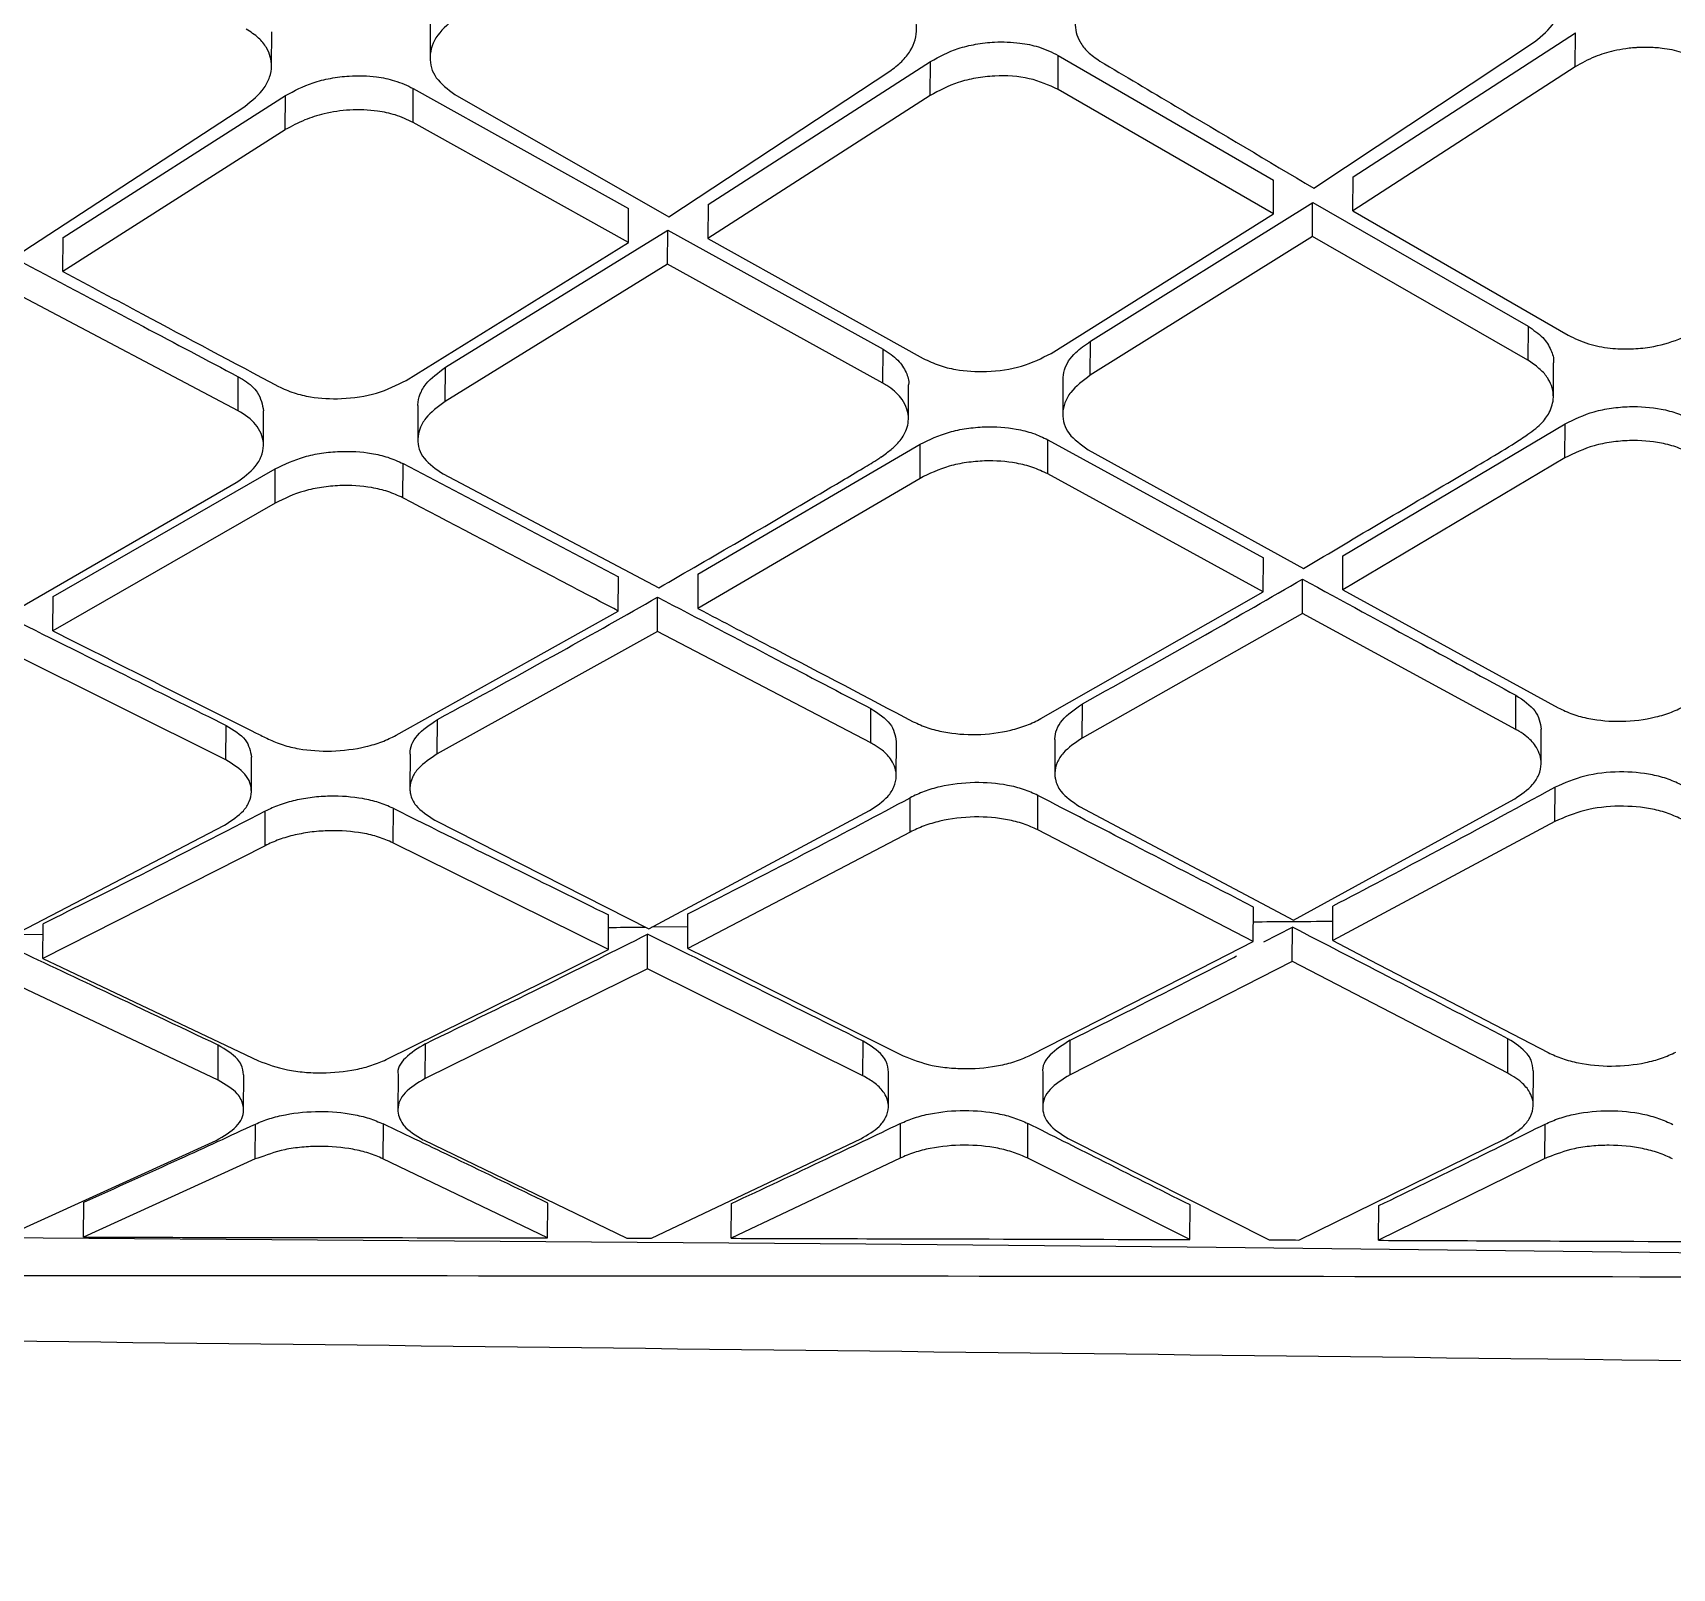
# Model space of a CAD drawing. Extents: x 943 to 1030, y 781 to 934.
# Drawn here: x 1005.78 to 1006.687, y 876.994 to 877.843 of the extents above; entities that cross this region are included whole.
import ezdxf

# ---------------------------------------------------------------- set-up
doc = ezdxf.new("R2010")
doc.units = 0
doc.header["$MEASUREMENT"] = 0
doc.layers.add('1', color=4, linetype='Continuous')

# ---------------------------------------------------------------- blocks, each defined once
blk = doc.blocks.new('AIRA')
at = {"layer": '1', "color": 3, "linetype": 'Continuous', "lineweight": 25}
for p, q in [((62.73448, 74.65945), (62.73457, 74.6782)), ((62.82232, 74.68277), (62.82223, 74.66382)), ((63.33318, 74.59796), (63.45626, 74.67771)), ((63.45617, 74.65894), (63.45626, 74.6777)), ((63.31144, 74.59168), (63.43372, 74.67278)), ((62.97613, 74.58262), (63.09921, 74.66181)), ((63.09913, 74.64301), (63.09921, 74.66181)), ((63.16985, 74.6464), (63.16994, 74.66518)), ((63.16994, 74.6652), (63.28917, 74.59622)), ((63.45617, 74.65894), (63.33309, 74.57915)), ((62.95439, 74.57584), (63.07667, 74.65639)), ((62.61907, 74.56443), (62.74215, 74.64293)), ((62.74207, 74.62408), (62.74215, 74.64293)), ((62.8128, 74.62807), (62.81288, 74.6469)), ((62.81288, 74.64691), (62.93212, 74.58053)), ((62.83599, 74.64361), (62.95439, 74.57584)), ((63.09913, 74.64301), (62.97604, 74.56377)), ((63.28908, 74.57741), (63.16985, 74.64639)), ((62.59733, 74.5571), (62.71961, 74.63695)), ((62.74207, 74.62408), (62.61899, 74.54554)), ((62.93204, 74.56168), (62.81279, 74.62807)), ((63.28909, 74.57741), (63.28917, 74.59621)), ((63.33309, 74.57915), (63.33318, 74.59796)), ((62.93204, 74.56168), (62.93213, 74.58053)), ((62.97613, 74.58261), (62.97604, 74.56377)), ((63.16601, 74.50019), (63.28908, 74.57741)), ((63.18775, 74.50692), (63.31083, 74.58375)), ((63.31074, 74.56491), (63.31082, 74.5837)), ((63.31084, 74.58372), (63.43006, 74.51527)), ((63.33309, 74.57915), (63.45233, 74.5103)), ((62.83071, 74.49253), (62.95378, 74.56852)), ((62.95369, 74.54964), (62.95378, 74.56848)), ((62.95378, 74.56852), (63.07303, 74.50258)), ((62.61899, 74.54553), (62.61907, 74.56442)), ((62.80897, 74.48524), (62.93204, 74.56168)), ((62.97605, 74.56377), (63.09529, 74.49743)), ((63.31074, 74.5649), (63.18766, 74.4881)), ((63.42998, 74.49645), (63.31074, 74.5649)), ((62.95369, 74.54964), (62.83062, 74.47364)), ((63.07294, 74.48372), (62.9537, 74.54964)), ((62.7159, 74.46842), (62.59664, 74.53155)), ((63.43007, 74.51527), (63.42998, 74.49645)), ((63.18766, 74.4881), (63.18775, 74.50694)), ((63.07294, 74.48372), (63.07303, 74.50258)), ((63.44406, 74.47631), (63.44414, 74.49497)), ((62.7159, 74.46842), (62.71599, 74.48734)), ((62.83062, 74.47364), (62.83071, 74.49253)), ((63.17256, 74.48561), (63.17247, 74.46653)), ((63.08703, 74.46415), (63.08711, 74.48283)), ((62.72999, 74.4495), (62.73008, 74.46842)), ((62.81552, 74.47142), (62.81543, 74.4525)), ((63.32755, 74.38823), (63.4506, 74.46121)), ((63.45051, 74.44237), (63.4506, 74.4612)), ((62.97053, 74.37802), (63.09357, 74.44996)), ((63.09349, 74.43107), (63.09357, 74.44995)), ((63.16421, 74.43349), (63.1643, 74.45235)), ((63.16429, 74.45237), (63.28355, 74.38708)), ((62.80717, 74.42029), (62.80726, 74.4392)), ((62.80726, 74.43923), (62.92652, 74.37661)), ((63.18655, 74.44691), (63.30581, 74.3812)), ((63.45051, 74.44237), (63.32746, 74.36933)), ((62.61349, 74.36564), (62.73654, 74.43633)), ((62.73645, 74.41739), (62.73654, 74.43633)), ((62.82952, 74.43351), (62.94878, 74.37045)), ((63.09349, 74.43107), (62.97044, 74.35906)), ((63.28346, 74.36818), (63.16421, 74.43349)), ((62.59175, 74.35747), (62.71479, 74.42869)), ((62.73645, 74.41739), (62.61341, 74.3466)), ((63.28346, 74.36818), (63.28355, 74.38707)), ((63.32746, 74.36933), (63.32755, 74.38821)), ((62.92644, 74.35764), (62.92652, 74.3766)), ((62.97053, 74.378), (62.97044, 74.35906)), ((63.16042, 74.29805), (63.28346, 74.36818)), ((63.30511, 74.35633), (63.3052, 74.37526)), ((63.32746, 74.36933), (63.44671, 74.30409)), ((62.61341, 74.3466), (62.6135, 74.36563)), ((62.8034, 74.28884), (62.92643, 74.35764)), ((62.94809, 74.34628), (62.94818, 74.36527)), ((63.30511, 74.35633), (63.18325, 74.28727)), ((63.42323, 74.2921), (63.30512, 74.35633)), ((62.94809, 74.34628), (62.82624, 74.27853)), ((63.06622, 74.28459), (62.9481, 74.34628)), ((62.7092, 74.27524), (62.59107, 74.33407)), ((63.06622, 74.28459), (63.06631, 74.30359)), ((63.18326, 74.28726), (63.18335, 74.30623)), ((63.42323, 74.2921), (63.42331, 74.31103)), ((62.7092, 74.27524), (62.70929, 74.29433)), ((62.82624, 74.27853), (62.82633, 74.29758)), ((63.08031, 74.26637), (63.0804, 74.28538)), ((63.16815, 74.28651), (63.16806, 74.26752)), ((63.43731, 74.27326), (63.4374, 74.29219)), ((62.7233, 74.25773), (62.72338, 74.27683)), ((62.81114, 74.27842), (62.81105, 74.25935)), ((63.44492, 74.24112), (63.44501, 74.26008)), ((63.08792, 74.23523), (63.08801, 74.25426)), ((63.15864, 74.23651), (63.15873, 74.25554)), ((63.18183, 74.24941), (63.30025, 74.18642)), ((63.30025, 74.18642), (63.42246, 74.25354)), ((62.73091, 74.22773), (62.731, 74.24686)), ((62.80172, 74.24845), (62.80163, 74.22934)), ((62.82482, 74.24192), (62.94325, 74.18164)), ((62.94325, 74.18164), (63.06546, 74.24717)), ((63.44492, 74.24112), (63.3219, 74.17519)), ((62.58625, 74.17547), (62.70845, 74.23912)), ((63.08792, 74.23523), (62.96491, 74.17089)), ((63.27791, 74.17473), (63.15864, 74.23651)), ((62.73091, 74.22773), (62.60791, 74.16526)), ((62.92091, 74.17027), (62.80163, 74.22934)), ((63.32191, 74.17519), (63.32199, 74.19424)), ((62.92091, 74.17027), (62.921, 74.18943)), ((62.96491, 74.17089), (62.965, 74.19004)), ((63.27791, 74.17473), (63.278, 74.19379)), ((62.60797, 74.17852), (62.58436, 74.1782)), ((62.60791, 74.16526), (62.608, 74.18452)), ((62.94257, 74.15956), (62.94266, 74.17873)), ((62.96497, 74.18275), (62.94494, 74.18255)), ((63.28376, 74.17445), (63.29965, 74.18261)), ((63.29956, 74.16354), (63.29965, 74.18261)), ((62.90104, 74.16025), (62.92091, 74.17027)), ((62.96491, 74.17089), (62.98449, 74.16116)), ((63.25674, 74.16374), (63.27791, 74.17473)), ((63.32191, 74.17519), (63.3427, 74.1644)), ((62.79791, 74.10933), (62.90104, 74.16025)), ((62.94257, 74.15956), (62.81957, 74.09889)), ((63.06185, 74.10037), (62.94257, 74.15956)), ((62.98449, 74.16116), (63.08419, 74.11144)), ((63.1549, 74.11188), (63.25674, 74.16374)), ((63.29956, 74.16354), (63.17656, 74.10095)), ((63.41883, 74.10181), (63.29957, 74.16354)), ((63.3427, 74.1644), (63.44117, 74.1132)), ((62.70487, 74.098), (62.58558, 74.15431)), ((62.62609, 74.15668), (62.7272, 74.10869)), ((62.70487, 74.098), (62.70496, 74.1173)), ((62.81957, 74.09889), (62.81966, 74.11813)), ((63.06185, 74.10037), (63.06194, 74.11955)), ((63.17656, 74.10095), (63.17665, 74.12008)), ((63.41883, 74.10181), (63.41892, 74.12089)), ((62.71898, 74.08164), (62.71907, 74.10094)), ((62.80448, 74.10075), (62.80439, 74.08148)), ((63.07596, 74.08327), (63.07605, 74.10245)), ((63.16146, 74.10203), (63.16137, 74.08288)), ((63.43293, 74.08406), (63.43302, 74.10314)), ((62.72546, 74.05432), (62.72555, 74.07364)), ((62.79625, 74.07375), (62.79616, 74.05444)), ((63.08252, 74.07396), (63.08243, 74.05476)), ((63.15314, 74.05474), (63.15323, 74.07394)), ((63.4394, 74.05451), (63.43949, 74.07361)), ((62.58623, 74.01105), (62.70379, 74.06459)), ((62.8185, 74.06495), (62.93107, 74.01052)), ((62.94476, 74.01049), (63.06077, 74.06552)), ((63.17548, 74.06564), (63.28667, 74.00951)), ((63.30314, 74.00946), (63.41774, 74.0657)), ((62.72546, 74.05432), (62.63043, 74.01101)), ((62.88726, 74.01062), (62.79616, 74.05444)), ((63.08243, 74.05476), (62.98894, 74.0104)), ((63.24283, 74.00968), (63.15314, 74.05474)), ((63.4394, 74.05451), (63.3473, 74.0093)), ((62.63043, 74.01101), (62.63052, 74.03042)), ((62.88726, 74.01062), (62.88735, 74.02993)), ((62.98894, 74.0104), (62.98903, 74.02968)), ((63.24283, 74.00968), (63.24292, 74.02887)), ((63.3473, 74.0093), (63.34739, 74.02847)), ((63.06343, 74.00711), (62.52467, 74.01111)), ((63.24135, 74.00556), (63.06343, 74.00711)), ((66.14993, 73.97143), (63.24135, 74.00556))]:
    blk.add_line(p, q, dxfattribs=at)
at = {"layer": '1', "color": 3, "linetype": 'Continuous', "lineweight": 25, "flags": 128}
blk.add_lwpolyline([(62.60791, 74.16526), (62.61809, 74.16045), (62.62609, 74.15668)], dxfattribs=at)
at = {"layer": '1', "color": 3, "linetype": 'Continuous', "lineweight": 25}
for points, knots in [([(63.43372, 74.67278), (63.4378, 74.67617), (63.44603, 74.68302), (63.44942, 74.69445), (63.44759, 74.70364), (63.44302, 74.71136), (63.43761, 74.71518), (63.43451, 74.71737)], [0, 0, 0, 0, 0.247306, 0.499506, 0.6712, 0.811962, 1, 1, 1, 1]), ([(63.19451, 74.70615), (63.19037, 74.70274), (63.18204, 74.69587), (63.17818, 74.6836), (63.18072, 74.67391), (63.18613, 74.6668), (63.19068, 74.66368), (63.19305, 74.66205)], [0, 0, 0, 0, 0.248058, 0.499624, 0.726187, 0.857295, 1, 1, 1, 1]), ([(63.07667, 74.65638), (63.07901, 74.65814), (63.08363, 74.6616), (63.0898, 74.66957), (63.09277, 74.68007), (63.08892, 74.69197), (63.08123, 74.69746), (63.07746, 74.70015)], [0, 0, 0, 0, 0.134262, 0.265926, 0.520323, 0.764906, 1, 1, 1, 1]), ([(62.83744, 74.68683), (62.83332, 74.68346), (62.82496, 74.67663), (62.82107, 74.66426), (62.82419, 74.65234), (62.83206, 74.64652), (62.83599, 74.64361)], [0, 0, 0, 0, 0.247049, 0.500285, 0.750026, 1, 1, 1, 1]), ([(62.71961, 74.63695), (62.72368, 74.64024), (62.72986, 74.64524), (62.73369, 74.65314), (62.73511, 74.66079), (62.73294, 74.66831), (62.72748, 74.67518), (62.72283, 74.67821), (62.72039, 74.67979)], [0, 0, 0, 0, 0.24442, 0.371001, 0.500189, 0.723205, 0.854985, 1, 1, 1, 1]), ([(63.09922, 74.66182), (63.10412, 74.66447), (63.11169, 74.66857), (63.12433, 74.67158), (63.13594, 74.67293), (63.1479, 74.67247), (63.16012, 74.66998), (63.16644, 74.66691), (63.16994, 74.6652)], [0, 0, 0, 0, 0.235176, 0.363145, 0.497736, 0.679267, 0.822237, 1, 1, 1, 1]), ([(63.5269, 74.66174), (63.52309, 74.66364), (63.51636, 74.66699), (63.50544, 74.66913), (63.49751, 74.66969), (63.4933, 74.66962), (63.49175, 74.66956), (63.49169, 74.66956), (63.49154, 74.66955), (63.49125, 74.66954), (63.49068, 74.66951), (63.48954, 74.66944), (63.48734, 74.66927), (63.48319, 74.6688), (63.47603, 74.66748), (63.46607, 74.66443), (63.45965, 74.66086), (63.45618, 74.65893)], [0, 0, 0, 0, 0.191658, 0.339015, 0.441892, 0.500164, 0.500304, 0.501101, 0.502694, 0.505871, 0.512197, 0.524732, 0.54934, 0.596695, 0.683956, 0.828697, 1, 1, 1, 1]), ([(63.19305, 74.66205), (63.20702, 74.65374), (63.24649, 74.63026), (63.28595, 74.60682), (63.31144, 74.59168)], [0, 0, 0, 0, 0.35401, 1, 1, 1, 1]), ([(62.74215, 74.64293), (62.74704, 74.64557), (62.75458, 74.64964), (62.76715, 74.65271), (62.77906, 74.65419), (62.7913, 74.65379), (62.80348, 74.65134), (62.80956, 74.64848), (62.81288, 74.64692)], [0, 0, 0, 0, 0.234131, 0.361315, 0.494968, 0.689991, 0.830488, 1, 1, 1, 1]), ([(63.16985, 74.6464), (63.16478, 74.64868), (63.15463, 74.65324), (63.13775, 74.65431), (63.1244, 74.6528), (63.11168, 74.64979), (63.10406, 74.64568), (63.09913, 74.64301)], [0, 0, 0, 0, 0.249533, 0.499107, 0.634228, 0.76304, 1, 1, 1, 1]), ([(62.8128, 74.62807), (62.80962, 74.62958), (62.80375, 74.63235), (62.79177, 74.63488), (62.77819, 74.63544), (62.76435, 74.6334), (62.75201, 74.62945), (62.74556, 74.62597), (62.74206, 74.62409)], [0, 0, 0, 0, 0.162409, 0.300037, 0.500165, 0.683109, 0.828227, 1, 1, 1, 1]), ([(62.59673, 74.55049), (62.61899, 74.53868), (62.65875, 74.51759), (62.6985, 74.49658), (62.71599, 74.48734)], [0, 0, 0, 0, 0.56, 1, 1, 1, 1]), ([(62.61899, 74.54553), (62.63362, 74.53773), (62.67337, 74.51651), (62.71312, 74.49534), (62.73825, 74.48196)], [0, 0, 0, 0, 0.367991, 1, 1, 1, 1]), ([(63.43007, 74.51527), (63.43302, 74.51326), (63.43868, 74.50942), (63.44288, 74.50238), (63.4445, 74.4975), (63.4441, 74.4951), (63.44408, 74.49497)], [0, 0, 0, 0, 0.357218, 0.685038, 0.983425, 1, 1, 1, 1]), ([(63.45232, 74.5103), (63.45591, 74.50857), (63.46276, 74.50526), (63.47503, 74.50291), (63.48669, 74.50246), (63.49975, 74.50376), (63.51252, 74.50724), (63.51996, 74.511), (63.52304, 74.51255)], [0, 0, 0, 0, 0.18178, 0.347358, 0.496725, 0.629884, 0.846851, 1, 1, 1, 1]), ([(63.17265, 74.4856), (63.1728, 74.48743), (63.17324, 74.49264), (63.17814, 74.50021), (63.18487, 74.50492), (63.18775, 74.50693)], [0, 0, 0, 0, 0.236029, 0.672666, 1, 1, 1, 1]), ([(63.07304, 74.50259), (63.07601, 74.50063), (63.0817, 74.49689), (63.08589, 74.48998), (63.08749, 74.48523), (63.08709, 74.48292), (63.08707, 74.48283)], [0, 0, 0, 0, 0.359806, 0.689442, 0.988872, 1, 1, 1, 1]), ([(63.09529, 74.49743), (63.09811, 74.49607), (63.10347, 74.49349), (63.11524, 74.49063), (63.13093, 74.48961), (63.15031, 74.49235), (63.16079, 74.49758), (63.16601, 74.50019)], [0, 0, 0, 0, 0.145657, 0.277725, 0.500267, 0.751414, 1, 1, 1, 1]), ([(63.42886, 74.45464), (63.43184, 74.45679), (63.43734, 74.46078), (63.44257, 74.468), (63.44494, 74.47652), (63.44306, 74.48338), (63.43966, 74.48852), (63.43641, 74.492), (63.43212, 74.49497), (63.42998, 74.49645)], [0, 0, 0, 0, 0.170282, 0.315537, 0.500644, 0.722407, 0.74967, 0.875172, 1, 1, 1, 1]), ([(62.71599, 74.48734), (62.71603, 74.48732), (62.71615, 74.48726), (62.71651, 74.48707), (62.71768, 74.48643), (62.72175, 74.48392), (62.72824, 74.47815), (62.72935, 74.47196), (62.72998, 74.46841)], [0, 0, 0, 0, 0.004706, 0.013023, 0.040486, 0.138712, 0.507284, 1, 1, 1, 1]), ([(62.73824, 74.48196), (62.74104, 74.48067), (62.74637, 74.47821), (62.75812, 74.47551), (62.77382, 74.47464), (62.79324, 74.47746), (62.80374, 74.48266), (62.80897, 74.48524)], [0, 0, 0, 0, 0.144756, 0.276526, 0.500307, 0.75135, 1, 1, 1, 1]), ([(62.81552, 74.47142), (62.81552, 74.47144), (62.81552, 74.47154), (62.81552, 74.47166), (62.81552, 74.47178), (62.81552, 74.47181), (62.81553, 74.47182), (62.81558, 74.47378), (62.81644, 74.47771), (62.8205, 74.48502), (62.82669, 74.48957), (62.83071, 74.49253)], [0, 0, 0, 0, 0.002017, 0.014026, 0.017134, 0.017963, 0.018268, 0.01831, 0.282121, 0.533931, 1, 1, 1, 1]), ([(63.18766, 74.4881), (63.18362, 74.48507), (63.1774, 74.48042), (63.17335, 74.47287), (63.17177, 74.46508), (63.17456, 74.45539), (63.18255, 74.44974), (63.18655, 74.44691)], [0, 0, 0, 0, 0.238548, 0.366971, 0.501203, 0.750423, 1, 1, 1, 1]), ([(63.07184, 74.44288), (63.07287, 74.44362), (63.07579, 74.44568), (63.08052, 74.44949), (63.08547, 74.45573), (63.08805, 74.4647), (63.08499, 74.47414), (63.0786, 74.48025), (63.07444, 74.48288), (63.07333, 74.48351), (63.07305, 74.48366), (63.07298, 74.4837), (63.07296, 74.48371), (63.07295, 74.48372), (63.07295, 74.48372), (63.07295, 74.48372)], [0, 0, 0, 0, 0.056559, 0.158919, 0.307192, 0.501257, 0.749971, 0.936853, 0.983969, 0.995871, 0.998907, 0.999697, 0.999909, 0.999989, 1, 1, 1, 1]), ([(62.71479, 74.42869), (62.7188, 74.43157), (62.725, 74.43602), (62.72908, 74.4433), (62.73074, 74.4509), (62.72776, 74.45972), (62.72084, 74.46574), (62.71639, 74.46816), (62.7159, 74.46842)], [0, 0, 0, 0, 0.235278, 0.364423, 0.500965, 0.750117, 0.972929, 1, 1, 1, 1]), ([(62.83062, 74.47364), (62.82658, 74.47066), (62.82036, 74.46608), (62.81631, 74.45868), (62.81473, 74.45107), (62.81753, 74.44167), (62.82552, 74.43623), (62.82952, 74.43351)], [0, 0, 0, 0, 0.237845, 0.366422, 0.501168, 0.750403, 1, 1, 1, 1]), ([(63.4506, 74.46121), (63.45571, 74.46373), (63.46346, 74.46755), (63.47619, 74.4701), (63.48881, 74.47123), (63.50158, 74.47019), (63.51333, 74.46713), (63.51859, 74.46452), (63.52132, 74.46316)], [0, 0, 0, 0, 0.24449, 0.370606, 0.499001, 0.727975, 0.858716, 1, 1, 1, 1]), ([(63.09357, 74.44996), (63.0987, 74.45246), (63.10646, 74.45625), (63.1192, 74.45883), (63.13183, 74.46001), (63.14458, 74.45909), (63.15632, 74.45619), (63.16157, 74.45368), (63.1643, 74.45237)], [0, 0, 0, 0, 0.244827, 0.370923, 0.498981, 0.728007, 0.858738, 1, 1, 1, 1]), ([(63.3058, 74.3812), (63.33517, 74.39865), (63.37492, 74.42228), (63.41595, 74.44623), (63.42761, 74.45382), (63.42886, 74.45464)], [0, 0, 0, 0, 0.716078, 0.969511, 1, 1, 1, 1]), ([(63.52123, 74.44433), (63.51854, 74.44567), (63.51334, 74.44825), (63.50165, 74.45133), (63.48887, 74.4524), (63.47619, 74.45128), (63.46343, 74.44873), (63.45565, 74.4449), (63.45051, 74.44237)], [0, 0, 0, 0, 0.139359, 0.269242, 0.499688, 0.628048, 0.754519, 1, 1, 1, 1]), ([(62.73654, 74.43634), (62.74168, 74.43882), (62.74945, 74.44257), (62.76221, 74.44517), (62.77484, 74.44641), (62.78759, 74.44561), (62.79931, 74.44287), (62.80454, 74.44047), (62.80726, 74.43923)], [0, 0, 0, 0, 0.245382, 0.371245, 0.498998, 0.728233, 0.8589, 1, 1, 1, 1]), ([(62.94878, 74.37045), (62.97859, 74.38766), (63.01633, 74.40944), (63.05696, 74.43378), (63.06817, 74.44034), (63.07145, 74.44262), (63.07183, 74.44289)], [0, 0, 0, 0, 0.727017, 0.920234, 0.990674, 1, 1, 1, 1]), ([(63.16421, 74.43349), (63.16152, 74.43478), (63.15632, 74.43727), (63.14464, 74.44019), (63.13187, 74.44113), (63.1192, 74.43996), (63.10642, 74.43738), (63.09863, 74.43358), (63.09349, 74.43107)], [0, 0, 0, 0, 0.139452, 0.269376, 0.499784, 0.627877, 0.75425, 1, 1, 1, 1]), ([(62.80717, 74.42029), (62.80449, 74.42151), (62.79931, 74.42389), (62.78765, 74.42665), (62.77488, 74.42748), (62.7622, 74.42624), (62.74941, 74.42364), (62.74161, 74.41988), (62.73645, 74.41739)], [0, 0, 0, 0, 0.139275, 0.269148, 0.499874, 0.627585, 0.75383, 1, 1, 1, 1]), ([(62.92644, 74.35764), (62.91291, 74.36474), (62.87316, 74.38561), (62.8334, 74.4065), (62.80717, 74.42029)], [0, 0, 0, 0, 0.34024, 1, 1, 1, 1]), ([(63.18334, 74.30623), (63.20608, 74.31892), (63.24667, 74.34157), (63.28732, 74.36497), (63.3052, 74.37526)], [0, 0, 0, 0, 0.56, 1, 1, 1, 1]), ([(63.3052, 74.37526), (63.32725, 74.36324), (63.36663, 74.34179), (63.40599, 74.32043), (63.42331, 74.31103)], [0, 0, 0, 0, 0.56, 1, 1, 1, 1]), ([(62.82633, 74.29758), (62.84906, 74.30999), (62.88965, 74.33217), (62.9303, 74.35515), (62.94818, 74.36527)], [0, 0, 0, 0, 0.56, 1, 1, 1, 1]), ([(62.94818, 74.36527), (62.97024, 74.35373), (63.00961, 74.33314), (63.04898, 74.31262), (63.06631, 74.30359)], [0, 0, 0, 0, 0.56, 1, 1, 1, 1]), ([(62.97044, 74.35906), (62.98465, 74.35158), (63.02441, 74.33067), (63.06416, 74.30979), (63.08971, 74.29637)], [0, 0, 0, 0, 0.35742, 1, 1, 1, 1]), ([(62.59116, 74.35315), (62.61321, 74.34216), (62.65259, 74.32252), (62.69197, 74.30295), (62.70929, 74.29433)], [0, 0, 0, 0, 0.56, 1, 1, 1, 1]), ([(62.61341, 74.3466), (62.63329, 74.33662), (62.67084, 74.31778), (62.71059, 74.29785), (62.73047, 74.28788), (62.73269, 74.28677)], [0, 0, 0, 0, 0.499999, 0.944316, 1, 1, 1, 1]), ([(63.06631, 74.30359), (63.0704, 74.30095), (63.07851, 74.29569), (63.07974, 74.28879), (63.08034, 74.28537)], [0, 0, 0, 0, 0.50368, 1, 1, 1, 1]), ([(63.16816, 74.28651), (63.16816, 74.28664), (63.16811, 74.29022), (63.17084, 74.29759), (63.17917, 74.30334), (63.18335, 74.30623)], [0, 0, 0, 0, 0.018961, 0.508743, 1, 1, 1, 1]), ([(63.42332, 74.31103), (63.42741, 74.30828), (63.43552, 74.30283), (63.43674, 74.29571), (63.43734, 74.29219)], [0, 0, 0, 0, 0.503937, 1, 1, 1, 1]), ([(63.44671, 74.30408), (63.44933, 74.30282), (63.45444, 74.30037), (63.46607, 74.29734), (63.48197, 74.29592), (63.49799, 74.29795), (63.50982, 74.30154), (63.51488, 74.30411), (63.51743, 74.3054)], [0, 0, 0, 0, 0.136288, 0.265067, 0.499297, 0.745271, 0.871642, 1, 1, 1, 1]), ([(62.70929, 74.29433), (62.71338, 74.2918), (62.7215, 74.28677), (62.72273, 74.28012), (62.72333, 74.27682)], [0, 0, 0, 0, 0.503361, 1, 1, 1, 1]), ([(62.81115, 74.27842), (62.81115, 74.27855), (62.8111, 74.28199), (62.81381, 74.28912), (62.82215, 74.29476), (62.82633, 74.29758)], [0, 0, 0, 0, 0.018175, 0.508348, 1, 1, 1, 1]), ([(63.0897, 74.29637), (63.09232, 74.29516), (63.09742, 74.29281), (63.10905, 74.28992), (63.12495, 74.28863), (63.14098, 74.29069), (63.15282, 74.29424), (63.15788, 74.29677), (63.16042, 74.29805)], [0, 0, 0, 0, 0.136379, 0.265177, 0.499295, 0.745423, 0.871742, 1, 1, 1, 1]), ([(62.73269, 74.28677), (62.7353, 74.28562), (62.74039, 74.28338), (62.752, 74.28066), (62.7679, 74.2795), (62.78396, 74.28159), (62.79581, 74.2851), (62.80086, 74.28758), (62.80341, 74.28883)], [0, 0, 0, 0, 0.136449, 0.265256, 0.4993, 0.745486, 0.871771, 1, 1, 1, 1]), ([(63.18326, 74.28726), (63.17936, 74.28464), (63.17325, 74.28053), (63.16905, 74.27368), (63.16803, 74.26943), (63.16807, 74.26634), (63.16854, 74.2629), (63.17128, 74.25651), (63.17788, 74.25207), (63.18183, 74.24941)], [0, 0, 0, 0, 0.22948, 0.360047, 0.500911, 0.531781, 0.58382, 0.751012, 1, 1, 1, 1]), ([(63.42247, 74.25354), (63.42625, 74.25611), (63.43224, 74.26018), (63.43639, 74.26712), (63.43797, 74.27411), (63.4358, 74.28148), (63.43052, 74.28738), (63.42625, 74.29039), (63.42406, 74.29164), (63.42346, 74.29197), (63.42329, 74.29206), (63.42324, 74.2921), (63.42323, 74.2921)], [0, 0, 0, 0, 0.225118, 0.356715, 0.500735, 0.716133, 0.871345, 0.966033, 0.990615, 0.997206, 0.999657, 1, 1, 1, 1]), ([(62.82624, 74.27853), (62.82234, 74.27597), (62.81622, 74.27195), (62.81204, 74.26529), (62.81102, 74.26119), (62.81106, 74.2582), (62.81153, 74.25489), (62.81426, 74.24872), (62.82087, 74.24446), (62.82482, 74.24191)], [0, 0, 0, 0, 0.229179, 0.359814, 0.500912, 0.531226, 0.583086, 0.751039, 1, 1, 1, 1]), ([(63.06547, 74.24716), (63.06925, 74.24968), (63.07525, 74.25367), (63.07939, 74.26043), (63.08096, 74.26722), (63.07879, 74.27434), (63.07352, 74.28006), (63.06925, 74.28293), (63.06703, 74.28417), (63.06641, 74.28448), (63.06624, 74.28458), (63.06622, 74.28459)], [0, 0, 0, 0, 0.225361, 0.356896, 0.500743, 0.715877, 0.870997, 0.96577, 0.990461, 0.999035, 1, 1, 1, 1]), ([(62.70846, 74.23911), (62.71237, 74.24167), (62.71845, 74.24565), (62.72246, 74.25223), (62.72399, 74.25907), (62.72115, 74.26766), (62.71319, 74.27272), (62.70921, 74.27525)], [0, 0, 0, 0, 0.233528, 0.363303, 0.501498, 0.750873, 1, 1, 1, 1]), ([(63.51572, 74.26105), (63.51315, 74.26227), (63.5081, 74.26467), (63.49647, 74.26774), (63.48052, 74.26918), (63.46073, 74.26699), (63.45027, 74.26239), (63.44501, 74.26008)], [0, 0, 0, 0, 0.134377, 0.262676, 0.500272, 0.748824, 1, 1, 1, 1]), ([(63.15873, 74.25554), (63.15614, 74.25672), (63.1511, 74.25902), (63.13949, 74.26193), (63.12347, 74.2633), (63.10731, 74.2613), (63.09551, 74.25787), (63.09051, 74.25547), (63.08801, 74.25426)], [0, 0, 0, 0, 0.134528, 0.26276, 0.499647, 0.747866, 0.873516, 1, 1, 1, 1]), ([(63.44501, 74.26008), (63.42203, 74.24758), (63.38098, 74.22525), (63.34002, 74.20372), (63.32199, 74.19424)], [0, 0, 0, 0, 0.56, 1, 1, 1, 1]), ([(62.80172, 74.24845), (62.79914, 74.24958), (62.7941, 74.25178), (62.78251, 74.25453), (62.7697, 74.2555), (62.75693, 74.25459), (62.74743, 74.25292), (62.7385, 74.25037), (62.73351, 74.24803), (62.731, 74.24686)], [0, 0, 0, 0, 0.134607, 0.262744, 0.499021, 0.623291, 0.748064, 0.873565, 1, 1, 1, 1]), ([(62.965, 74.19004), (62.98794, 74.20179), (63.0289, 74.22278), (63.06995, 74.24464), (63.08801, 74.25426)], [0, 0, 0, 0, 0.56, 1, 1, 1, 1]), ([(63.278, 74.19379), (63.25573, 74.2053), (63.21598, 74.22584), (63.17622, 74.24646), (63.15873, 74.25554)], [0, 0, 0, 0, 0.56, 1, 1, 1, 1]), ([(63.51564, 74.24209), (63.51307, 74.24331), (63.50805, 74.2457), (63.49643, 74.24877), (63.48046, 74.25022), (63.46065, 74.24803), (63.45018, 74.24343), (63.44492, 74.24112)], [0, 0, 0, 0, 0.133757, 0.261809, 0.500021, 0.748806, 1, 1, 1, 1]), ([(62.731, 74.24686), (62.70801, 74.23496), (62.66695, 74.21372), (62.62601, 74.19345), (62.608, 74.18452)], [0, 0, 0, 0, 0.560001, 1, 1, 1, 1]), ([(62.80172, 74.24845), (62.82399, 74.23742), (62.86375, 74.21772), (62.90351, 74.19807), (62.921, 74.18943)], [0, 0, 0, 0, 0.56, 1, 1, 1, 1]), ([(63.15864, 74.23651), (63.15607, 74.23769), (63.15104, 74.23998), (63.13945, 74.2429), (63.12341, 74.24428), (63.10723, 74.24227), (63.09542, 74.23883), (63.09043, 74.23643), (63.08792, 74.23523)], [0, 0, 0, 0, 0.133923, 0.26192, 0.499443, 0.747817, 0.873529, 1, 1, 1, 1]), ([(62.80163, 74.22934), (62.79906, 74.23046), (62.79404, 74.23265), (62.78246, 74.23541), (62.76964, 74.23638), (62.75685, 74.23547), (62.74734, 74.2338), (62.73841, 74.23125), (62.73342, 74.2289), (62.73091, 74.22773)], [0, 0, 0, 0, 0.134037, 0.261953, 0.498831, 0.623082, 0.747998, 0.873568, 1, 1, 1, 1]), ([(63.32195, 74.18576), (63.31391, 74.1857), (63.29924, 74.1856), (63.28458, 74.1855), (63.27796, 74.18545)], [0, 0, 0, 0, 0.548577, 1, 1, 1, 1]), ([(62.81966, 74.11813), (62.8426, 74.12924), (62.88355, 74.14909), (62.9246, 74.16968), (62.94266, 74.17873)], [0, 0, 0, 0, 0.56, 1, 1, 1, 1]), ([(62.94154, 74.18252), (62.94054, 74.18251), (62.93368, 74.18244), (62.92683, 74.18236), (62.92097, 74.1823)], [0, 0, 0, 0, 0.145558, 1, 1, 1, 1]), ([(63.06194, 74.11955), (63.03967, 74.13064), (62.9999, 74.15043), (62.96015, 74.17008), (62.94266, 74.17873)], [0, 0, 0, 0, 0.56, 1, 1, 1, 1]), ([(63.41892, 74.12089), (63.39666, 74.13243), (63.35689, 74.15305), (63.31714, 74.17358), (63.29965, 74.18261)], [0, 0, 0, 0, 0.56, 1, 1, 1, 1]), ([(62.70496, 74.1173), (62.68268, 74.12786), (62.6429, 74.14672), (62.60315, 74.16539), (62.58566, 74.1736)], [0, 0, 0, 0, 0.56, 1, 1, 1, 1]), ([(63.17665, 74.12008), (63.19958, 74.13155), (63.23022, 74.14687), (63.26093, 74.16269), (63.26864, 74.16667)], [0, 0, 0, 0, 0.748558, 1, 1, 1, 1]), ([(62.71899, 74.10094), (62.71876, 74.10281), (62.71839, 74.1058), (62.71452, 74.11156), (62.70901, 74.11487), (62.70496, 74.1173)], [0, 0, 0, 0, 0.309397, 0.492219, 1, 1, 1, 1]), ([(62.81966, 74.11813), (62.81558, 74.1156), (62.8074, 74.11055), (62.8037, 74.10401), (62.80453, 74.10085), (62.80456, 74.10076)], [0, 0, 0, 0, 0.492198, 0.984855, 1, 1, 1, 1]), ([(63.07597, 74.10244), (63.07574, 74.10438), (63.07538, 74.1075), (63.07151, 74.11353), (63.06599, 74.11701), (63.06194, 74.11955)], [0, 0, 0, 0, 0.306627, 0.492171, 1, 1, 1, 1]), ([(63.17665, 74.12008), (63.17257, 74.11747), (63.1644, 74.11224), (63.16068, 74.10543), (63.16151, 74.10214), (63.16154, 74.10204)], [0, 0, 0, 0, 0.491989, 0.98439, 1, 1, 1, 1]), ([(63.43295, 74.10314), (63.43272, 74.10512), (63.43236, 74.10835), (63.42851, 74.11462), (63.42297, 74.11825), (63.41892, 74.12089)], [0, 0, 0, 0, 0.303193, 0.492038, 1, 1, 1, 1]), ([(63.44117, 74.1132), (63.44373, 74.11202), (63.44873, 74.10971), (63.46036, 74.10667), (63.47634, 74.10511), (63.49243, 74.10679), (63.50423, 74.10994), (63.50931, 74.11227), (63.51188, 74.11345)], [0, 0, 0, 0, 0.133077, 0.260959, 0.500551, 0.743262, 0.869946, 1, 1, 1, 1]), ([(62.7272, 74.10869), (62.73225, 74.10677), (62.73986, 74.10388), (62.75252, 74.10222), (62.76539, 74.10169), (62.77848, 74.10302), (62.79027, 74.10602), (62.79534, 74.10822), (62.79791, 74.10933)], [0, 0, 0, 0, 0.250472, 0.377036, 0.500735, 0.743334, 0.869936, 1, 1, 1, 1]), ([(63.08419, 74.11144), (63.08925, 74.10942), (63.09686, 74.10638), (63.10953, 74.10462), (63.12238, 74.10403), (63.13546, 74.10538), (63.14725, 74.10846), (63.15233, 74.11073), (63.1549, 74.11188)], [0, 0, 0, 0, 0.250291, 0.376884, 0.500629, 0.743324, 0.869965, 1, 1, 1, 1]), ([(62.70379, 74.06459), (62.70798, 74.06704), (62.71637, 74.07197), (62.71974, 74.08028), (62.71828, 74.08643), (62.71444, 74.09228), (62.70894, 74.09558), (62.70487, 74.09801)], [0, 0, 0, 0, 0.2487397, 0.4987659, 0.6611822, 0.7501936, 1, 1, 1, 1]), ([(62.81957, 74.09889), (62.81539, 74.09636), (62.80699, 74.09128), (62.80331, 74.08206), (62.8054, 74.07584), (62.80989, 74.0701), (62.81441, 74.0674), (62.81849, 74.06495)], [0, 0, 0, 0, 0.248817, 0.498987, 0.723998, 0.749971, 1, 1, 1, 1]), ([(63.06077, 74.06552), (63.06448, 74.06768), (63.07047, 74.07118), (63.07488, 74.07737), (63.07663, 74.08369), (63.07463, 74.09027), (63.0693, 74.09602), (63.06469, 74.0987), (63.06212, 74.10022), (63.06185, 74.10037)], [0, 0, 0, 0, 0.215825, 0.349189, 0.499284, 0.706911, 0.85973, 0.985573, 1, 1, 1, 1]), ([(63.17656, 74.10095), (63.17238, 74.09833), (63.16399, 74.09308), (63.16028, 74.0835), (63.16237, 74.07701), (63.16687, 74.07101), (63.17138, 74.06819), (63.17547, 74.06564)], [0, 0, 0, 0, 0.249005, 0.49908, 0.723722, 0.749944, 1, 1, 1, 1]), ([(63.41774, 74.0657), (63.42144, 74.06793), (63.42743, 74.07154), (63.43185, 74.07793), (63.43361, 74.0845), (63.43158, 74.09142), (63.42649, 74.09692), (63.42207, 74.09999), (63.41966, 74.10125), (63.41892, 74.10175), (63.41883, 74.10181)], [0, 0, 0, 0, 0.215557, 0.349014, 0.499342, 0.709162, 0.862696, 0.959671, 0.995208, 1, 1, 1, 1]), ([(62.72554, 74.07364), (62.72809, 74.07469), (62.73313, 74.07678), (62.74491, 74.07965), (62.76108, 74.0812), (62.77713, 74.07975), (62.78874, 74.07695), (62.79372, 74.07483), (62.79626, 74.07375)], [0, 0, 0, 0, 0.129276, 0.255646, 0.499584, 0.739487, 0.867201, 1, 1, 1, 1]), ([(63.08252, 74.07396), (63.08507, 74.07505), (63.09011, 74.07722), (63.10189, 74.08019), (63.11804, 74.08177), (63.13409, 74.08022), (63.14571, 74.07728), (63.15069, 74.07507), (63.15323, 74.07394)], [0, 0, 0, 0, 0.129127, 0.255477, 0.49952, 0.739811, 0.867471, 1, 1, 1, 1]), ([(63.43949, 74.07361), (63.44204, 74.07474), (63.44708, 74.07698), (63.45886, 74.08003), (63.47501, 74.08164), (63.49106, 74.08001), (63.50268, 74.07694), (63.50766, 74.07464), (63.5102, 74.07347)], [0, 0, 0, 0, 0.129024, 0.255371, 0.499566, 0.740147, 0.867733, 1, 1, 1, 1]), ([(62.63052, 74.03042), (62.64824, 74.03836), (62.67988, 74.05254), (62.71159, 74.06719), (62.72555, 74.07364)], [0, 0, 0, 0, 0.56, 1, 1, 1, 1]), ([(62.88735, 74.02993), (62.87034, 74.03813), (62.83997, 74.05279), (62.80961, 74.06735), (62.79625, 74.07375)], [0, 0, 0, 0, 0.56, 1, 1, 1, 1]), ([(62.98904, 74.02967), (63.00647, 74.03783), (63.0376, 74.05239), (63.0688, 74.06737), (63.08252, 74.07396)], [0, 0, 0, 0, 0.56, 1, 1, 1, 1]), ([(63.24292, 74.02887), (63.22617, 74.0373), (63.19627, 74.05235), (63.16638, 74.06734), (63.15323, 74.07394)], [0, 0, 0, 0, 0.56, 1, 1, 1, 1]), ([(63.34739, 74.02847), (63.36457, 74.0368), (63.39525, 74.05167), (63.42597, 74.06691), (63.43949, 74.07361)], [0, 0, 0, 0, 0.56, 1, 1, 1, 1]), ([(62.79617, 74.05444), (62.79363, 74.05552), (62.78864, 74.05763), (62.77702, 74.06043), (62.76407, 74.06161), (62.75116, 74.06092), (62.73921, 74.05937), (62.73051, 74.05597), (62.72593, 74.05448), (62.72545, 74.05432)], [0, 0, 0, 0, 0.132774, 0.260497, 0.500525, 0.625283, 0.750592, 0.973719, 1, 1, 1, 1]), ([(63.15314, 74.05474), (63.1506, 74.05587), (63.14562, 74.05808), (63.13399, 74.06103), (63.11794, 74.06257), (63.10179, 74.06099), (63.09001, 74.05802), (63.08498, 74.05585), (63.08243, 74.05476)], [0, 0, 0, 0, 0.132555, 0.260266, 0.500713, 0.744653, 0.87094, 1, 1, 1, 1]), ([(63.51011, 74.05437), (63.50758, 74.05554), (63.50259, 74.05783), (63.49097, 74.0609), (63.47802, 74.06222), (63.46512, 74.06155), (63.45329, 74.05986), (63.44464, 74.05666), (63.43998, 74.05475), (63.4394, 74.05451)], [0, 0, 0, 0, 0.132194, 0.259725, 0.500252, 0.625117, 0.750524, 0.96896, 1, 1, 1, 1]), ([(62.63043, 74.01101), (62.64516, 74.01099), (62.68796, 74.01093), (62.77357, 74.01083), (62.84445, 74.0107), (62.88726, 74.01062)], [0, 0, 0, 0, 0.172072, 0.5, 1, 1, 1, 1]), ([(62.93107, 74.01052), (62.93363, 74.01051), (62.93819, 74.01051), (62.94275, 74.0105), (62.94476, 74.01049)], [0, 0, 0, 0, 0.559999, 1, 1, 1, 1]), ([(62.98894, 74.0104), (63.00361, 74.01036), (63.04593, 74.01024), (63.13056, 74.01004), (63.20052, 74.00982), (63.24283, 74.00968)], [0, 0, 0, 0, 0.173335, 0.5, 1, 1, 1, 1]), ([(63.28667, 74.00951), (63.28974, 74.0095), (63.29524, 74.00949), (63.30073, 74.00947), (63.30314, 74.00946)], [0, 0, 0, 0, 0.559999, 1, 1, 1, 1]), ([(63.3473, 74.0093), (63.36199, 74.00924), (63.40388, 74.00907), (63.48765, 74.00875), (63.55673, 74.00843), (63.59862, 74.00824)], [0, 0, 0, 0, 0.175351, 0.5, 1, 1, 1, 1]), ([(66.15075, 73.96984), (65.55135, 73.9767), (64.62987, 73.98726), (62.969, 73.98994), (61.90764, 73.98978), (61.16838, 73.98967)], [0, 0, 0, 0, 0.360925, 0.55487, 1, 1, 1, 1]), ([(61.14981, 73.97039), (61.90669, 73.96157), (63.53845, 73.94258), (65.56842, 73.91865), (67.07511, 73.89595), (67.80095, 73.88415), (68.34007, 73.87509), (69.40937, 73.85674), (70.38453, 73.84051), (71.14835, 73.82779)], [0, 0, 0, 0, 0.227111, 0.489631, 0.609075, 0.679169, 0.707418, 0.770829, 1, 1, 1, 1])]:
    blk.add_open_spline(points, degree=3, knots=knots, dxfattribs=at)

msp = doc.modelspace()

# ---------------------------------------------------------------- block references
at = {"layer": '1'}
msp.add_blockref('AIRA', (943.17747, 803.16576), dxfattribs=at)

doc.saveas('drawing.dxf')
